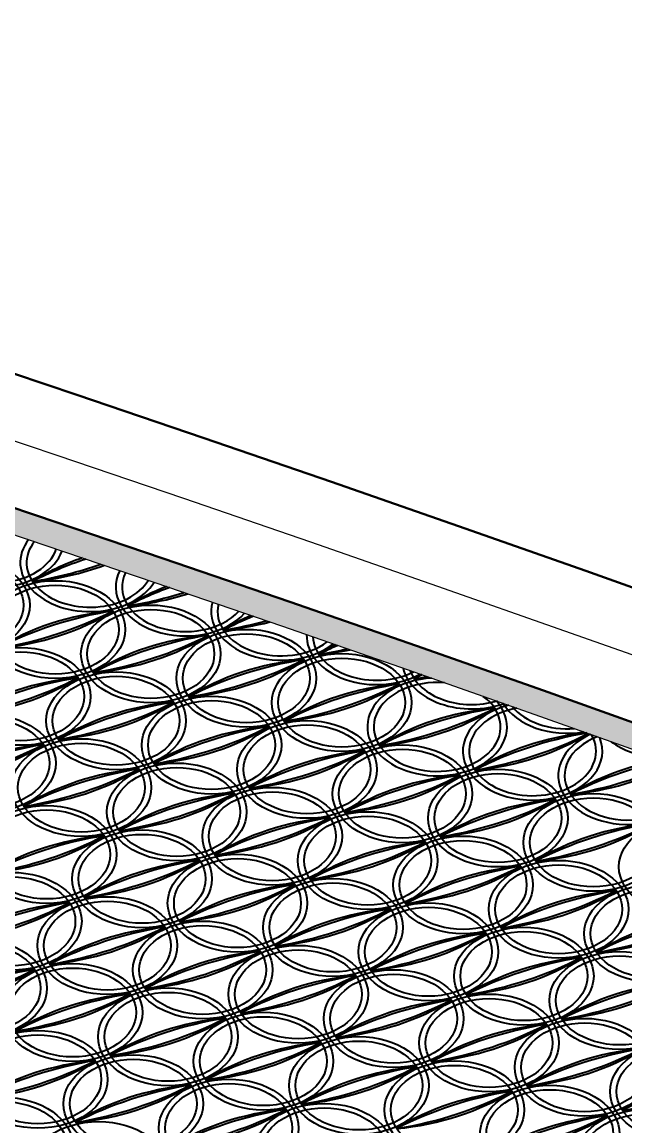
# Model space of a CAD drawing. Header units: millimetres. Extents: x 4628 to 974470, y 12613 to 383573.
# Drawn here: x 664316 to 669064, y 333385 to 342075 of the extents above; entities that cross this region are included whole.
import ezdxf

# ---------------------------------------------------------------- set-up
doc = ezdxf.new("R2010")
doc.units = ezdxf.units.MM
doc.linetypes.add('CENTER', pattern=[2, 1.25, -0.25, 0.25, -0.25])
for name, color, linetype, lineweight in [('标注', 3, 'Continuous', 18), ('桥 中心线', 5, 'CENTER', 15), ('桥 构造粗实', 1, 'Continuous', 30)]:
    doc.layers.add(name, color=color, linetype=linetype, lineweight=lineweight)
doc.styles.add('仿宋字', font='', dxfattribs={"width": 0.7})
doc.styles.get('仿宋字').set_extended_font_data('仿宋_GB2312')
doc.dimstyles.new('750', dxfattribs={"dimscale": 0, "dimtxt": 2.5, "dimasz": 1, "dimexe": 1, "dimexo": 1, "dimgap": 0, "dimtad": 0, "dimdec": 0, "dimlfac": 0.1, "dimrnd": 0.1, "dimzin": 12, "dimdsep": 46, "dimtxsty": '仿宋字', "dimblk": 'OBLIQUE', "dimcen": -1, "dimclrd": 256, "dimclre": 256, "dimclrt": 256, "dimadec": 4, "dimazin": 0, "dimtp": 2, "dimtm": 3, "dimtfac": 0.5, "dimtdec": 0, "dimtmove": 2, "dimatfit": 3, "dimldrblk": 'OBLIQUE', "dimfxl": 3, "dimfxlon": 1, "dimtvp": 0.7, "dimtolj": 1, "dimtzin": 12, "dimarcsym": 0})

# ---------------------------------------------------------------- blocks, each defined once
blk = doc.blocks.new('_Oblique')
at = {"color": 0, "linetype": 'ByBlock', "lineweight": -2}
blk.add_line((-0.5, -0.5), (0.5, 0.5), dxfattribs=at)
blk = doc.blocks.new('*D95')
at = {"layer": 'Defpoints', "color": 0}
for p in [(682588.7, 354868.6), (663588.7, 320809.5), (682588.7, 312301.9)]:
    blk.add_point(p, dxfattribs=at)
at = {"layer": '标注', "lineweight": -2}
for p, q in [((663588.7, 352868.6), (663588.7, 355868.6)), ((682588.7, 352868.6), (682588.7, 355868.6)), ((663588.7, 354868.6), (682588.7, 354868.6))]:
    blk.add_line(p, q, dxfattribs=at)
at = {"layer": '标注', "lineweight": -2, "xscale": 1000.0000020837, "yscale": 1000.0000020837, "zscale": 1000.0000020837, "rotation": 180}
blk.add_blockref('_Oblique', (663588.7, 354868.6), dxfattribs=at)
at = {"layer": '标注', "lineweight": -2, "xscale": 1000.0000020837, "yscale": 1000.0000020837, "zscale": 1000.0000020837}
blk.add_blockref('_Oblique', (682588.7, 354868.6), dxfattribs=at)
at = {"layer": '标注', "insert": (673088.7, 356618.6), "char_height": 2500, "attachment_point": 5, "style": '仿宋字'}
blk.add_mtext('\\A1;1900', dxfattribs=at)
blk = doc.blocks.new('2121212')
at = {"color": 8}
for centre, major_axis, start_param, end_param in [((-20175.6, 17739.1), (550, 0), 2.504697, 6.024327), ((-20175.6, 17739.1), (500, 0), 2.485394, 6.043855), ((-19423.9, 17547.6), (-550, 0), 5.789042, 9.016249), ((-19423.9, 17547.6), (-500, 0), 5.784758, 9.020533), ((-20449.2, 17212.9), (-550, 0), 3.141593, 9.424778), ((-18738.7, 16519), (1696.6, 0), 2.025253, 2.30627), ((-18386.4, 15990.2), (-2505.2, 0), -1.130211, -0.933532), ((-20461.3, 19105), (2505.2, 0), -1.335396, -1.106296), ((-20109.1, 18576.2), (-1696.6, 0), 1.707987, 2.060044), ((-18672.1, 17356.1), (550, 0), 2.796157, 5.719121), ((-18672.1, 17356.1), (500, 0), 2.806794, 5.708274), ((-19697.5, 17021.4), (-550, 0), 3.141593, 9.424778), ((-17986.9, 16327.5), (-1696.6, 0), -1.056187, -0.835323), ((-17634.7, 15798.7), (-2505.2, 0), -1.088688, -0.933532), ((-19709.6, 18913.5), (-2505.2, 0), 1.806196, 1.992873), ((-19357.3, 18384.7), (1696.6, 0), -1.433605, -1.143575), ((-18945.7, 16829.8), (-550, 0), 3.141593, 9.424778), ((-17920.4, 17164.5), (550, 0), 2.951781, 5.556788), ((-17920.4, 17164.5), (500, 0), 2.979162, 5.529481), ((-19012.3, 15992.8), (1696.6, 0), 1.707987, 2.30627), ((-18660, 15464), (-2505.2, 0), -1.335396, -0.933532), ((-20382.7, 18050), (-1696.6, 0), 1.707987, 2.30627), ((-20734.9, 18578.8), (2505.2, 0), -1.335396, -0.933532), ((-18945.7, 16829.8), (-500, 0), 3.141593, 9.424778), ((-17235.2, 16136), (-1696.6, 0), -0.996349, -0.835323), ((-16882.9, 15607.2), (-2505.2, 0), -1.047019, -0.933532), ((-18957.8, 18721.9), (-2505.2, 0), 1.806196, 1.947689), ((-18605.6, 18193.1), (1696.6, 0), -1.433605, -1.210639), ((-18260.5, 15801.3), (1696.6, 0), 1.707987, 2.30627), ((-17908.3, 15272.5), (-2505.2, 0), -1.335396, -0.933532), ((-19630.9, 17858.4), (-1696.6, 0), 1.707987, 2.30627), ((-19983.2, 18387.2), (2505.2, 0), -1.335396, -0.933532), ((-17168.6, 16973), (-550, 0), 6.26098, 8.524404), ((-17168.6, 16973), (-500, 0), 6.308433, 8.477422), ((-16483.4, 15944.4), (1696.6, 0), 2.204505, 2.30627), ((-16131.2, 15415.6), (-2505.2, 0), -1.005393, -0.933532), ((-18206.1, 18530.4), (-2505.2, 0), 1.806196, 1.899024), ((-17853.8, 18001.6), (-1696.6, 0), 1.707987, 1.856873), ((-17508.8, 15609.7), (1696.6, 0), 1.707987, 2.30627), ((-17156.5, 15080.9), (-2505.2, 0), -1.335396, -0.933532), ((-18879.2, 17666.9), (-1696.6, 0), 1.707987, 2.30627), ((-19231.4, 18195.7), (-2505.2, 0), 1.806196, 2.208061), ((-16416.9, 16781.5), (-550, 0), 6.449564, 8.327866), ((-16416.9, 16781.5), (-500, 0), 6.524346, 8.252598), ((-19285.9, 15466.6), (-1696.6, 0), -1.433605, -0.835323), ((-18933.7, 14937.8), (-2505.2, 0), -1.335396, -0.933532), ((-20656.3, 17523.7), (1696.6, 0), -1.433605, -0.835323), ((-21008.6, 18052.5), (-2505.2, 0), 1.806196, 2.208061), ((-16690.5, 16255.3), (-550, 0), 4.793246, 9.983698), ((-16690.5, 16255.3), (-500, 0), 4.595456, 10.181488), ((-15731.7, 15752.9), (-1696.6, 0), -0.878417, -0.835323), ((-15379.4, 15224.1), (-2505.2, 0), -0.963998, -0.933532), ((-17454.3, 18338.9), (2505.2, 0), -1.335396, -1.294544), ((-17102, 17810.1), (1696.6, 0), -1.433605, -1.366552), ((-16757, 15418.2), (-1696.6, 0), -1.433605, -0.835323), ((-16404.8, 14889.4), (-2505.2, 0), -1.335396, -0.933532), ((-18127.4, 17475.4), (-1696.6, 0), 1.707987, 2.30627), ((-18479.7, 18004.2), (2505.2, 0), -1.335396, -0.933532), ((-18534.2, 15275), (1696.6, 0), 1.707987, 2.30627), ((-18181.9, 14746.2), (-2505.2, 0), -1.335396, -0.933532), ((-19904.5, 17332.2), (-1696.6, 0), 1.707987, 2.30627), ((-20256.8, 17861), (2505.2, 0), -1.335396, -0.933532), ((-18467.6, 16112.1), (-550, 0), 3.141593, 9.424778), ((-18467.6, 16112.1), (-500, 0), 3.141593, 9.424778), ((-15938.7, 16063.7), (550, 0), 1.920892, 6.566202), ((-15665.1, 16590), (-550, 0), 6.679862, 8.091418), ((-20244.7, 15968.9), (-550, 0), 3.141593, 9.424778), ((-16005.3, 15226.7), (1696.6, 0), 1.707987, 2.30627), ((-15653, 14697.9), (-2505.2, 0), -1.335396, -0.933532), ((-17375.7, 17283.8), (-1696.6, 0), 1.707987, 2.30627), ((-17727.9, 17812.6), (2505.2, 0), -1.335396, -0.933532), ((-15938.7, 16063.7), (500, 0), 1.821997, 6.664663), ((-15665.1, 16590), (-500, 0), 6.806162, 7.964821), ((-20244.7, 15968.9), (-500, 0), 3.141593, 9.424778), ((-17782.4, 15083.5), (1696.6, 0), 1.707987, 2.30627), ((-17430.1, 14554.7), (-2505.2, 0), -1.335396, -0.933532), ((-19152.8, 17140.7), (-1696.6, 0), 1.707987, 2.30627), ((-19505.1, 17669.5), (2505.2, 0), -1.335396, -0.933532), ((-19493, 15777.4), (-550, 0), 3.141593, 9.424778), ((-15253.5, 15035.2), (-1696.6, 0), -1.415768, -0.835323), ((-14901.3, 14506.3), (-2505.2, 0), -1.324696, -0.933532), ((-16976.2, 17621.1), (-2505.2, 0), 1.806196, 2.20024), ((-16623.9, 17092.3), (1696.6, 0), -1.433605, -0.846384), ((-15187, 15872.2), (550, 0), 2.138273, 6.342976), ((-15187, 15872.2), (500, 0), 2.078158, 6.403307), ((-19559.5, 14940.4), (1696.6, 0), 1.707987, 2.30627), ((-19207.3, 14411.5), (-2505.2, 0), -1.335396, -0.933532), ((-20929.9, 16997.5), (-1696.6, 0), 1.707987, 2.30627), ((-21282.2, 17526.3), (-2505.2, 0), 1.806196, 2.208061), ((-14913.4, 16398.4), (-550, 0), 7.023112, 7.744472), ((-17030.7, 14892), (1696.6, 0), 1.707987, 2.30627), ((-16678.4, 14363.2), (-2505.2, 0), -1.335396, -0.933532), ((-18401, 16949.1), (-1696.6, 0), 1.707987, 2.30627), ((-18753.3, 17477.9), (-2505.2, 0), 1.806196, 2.208061), ((-14501.8, 14843.6), (-1696.6, 0), -1.324079, -0.835323), ((-14149.5, 14314.8), (2505.2, 0), 1.873908, 2.208061), ((-18807.8, 14748.8), (1696.6, 0), 1.707987, 2.30627), ((-18455.5, 14220), (-2505.2, 0), -1.335396, -0.933532), ((-20178.2, 16806), (1696.6, 0), -1.433605, -0.835323), ((-20530.4, 17334.8), (-2505.2, 0), 1.806196, 2.208061), ((-18741.2, 15585.9), (-550, 0), 3.141593, 9.424778), ((-18741.2, 15585.9), (-500, 0), 3.141593, 9.424778), ((-16212.3, 15537.5), (-550, 0), 3.141593, 9.424778), ((-16224.4, 17429.6), (-2505.2, 0), 1.806196, 2.156236), ((-15872.2, 16900.8), (-1696.6, 0), 1.707987, 2.232832), ((-16278.9, 14700.5), (-1696.6, 0), -1.433605, -0.835323), ((-15926.6, 14171.7), (-2505.2, 0), -1.335396, -0.933532), ((-17649.3, 16757.6), (-1696.6, 0), 1.707987, 2.30627), ((-18001.5, 17286.4), (-2505.2, 0), 1.806196, 2.208061), ((-16212.3, 15537.5), (-500, 0), 3.141593, 9.424778), ((-18056, 14557.3), (1696.6, 0), 1.707987, 2.30627), ((-17703.8, 14028.5), (-2505.2, 0), -1.335396, -0.933532), ((-19426.4, 16614.4), (-1696.6, 0), 1.707987, 2.30627), ((-19778.7, 17143.2), (2505.2, 0), -1.335396, -0.933532), ((-15460.6, 15346), (-550, 0), 3.141593, 9.424778), ((-15527.1, 14508.9), (1696.6, 0), 1.707987, 2.30627), ((-15174.9, 13980.1), (-2505.2, 0), -1.335396, -0.933532), ((-16897.5, 16566.1), (-1696.6, 0), 1.707987, 2.30627), ((-17249.8, 17094.9), (2505.2, 0), -1.335396, -0.933532), ((-15460.6, 15346), (-500, 0), 3.141593, 9.424778), ((-19766.6, 15251.2), (-550, 0), 3.141593, 9.424778), ((-19766.6, 15251.2), (-500, 0), 3.141593, 9.424778), ((-17304.3, 14365.8), (1696.6, 0), 1.707987, 2.30627), ((-16952, 13837), (-2505.2, 0), -1.335396, -0.933532), ((-18674.6, 16422.9), (-1696.6, 0), 1.707987, 2.30627), ((-19026.9, 16951.7), (2505.2, 0), -1.335396, -0.933532), ((-14775.4, 14317.4), (1696.6, 0), 1.707987, 2.30627), ((-14423.1, 13788.6), (-2505.2, 0), -1.335396, -0.933532), ((-16145.8, 16374.5), (1696.6, 0), -1.433605, -0.835323), ((-16498, 16903.3), (2505.2, 0), -1.335396, -0.933532), ((-14708.8, 15154.4), (-550, 0), 3.141593, 9.424778), ((-19081.4, 14222.6), (1696.6, 0), 1.707987, 2.30627), ((-18729.1, 13693.8), (-2505.2, 0), -1.335396, -0.933532), ((-20451.8, 16279.7), (1696.6, 0), -1.433605, -0.835323), ((-20804, 16808.5), (2505.2, 0), -1.335396, -0.933532), ((-19014.8, 15059.6), (-550, 0), 3.141593, 9.424778), ((-16552.5, 14174.2), (-1696.6, 0), -1.433605, -0.835323), ((-16200.3, 13645.4), (-2505.2, 0), -1.335396, -0.933532), ((-17922.9, 16231.4), (1696.6, 0), -1.433605, -0.835323), ((-18275.2, 16760.2), (-2505.2, 0), 1.806196, 2.208061), ((-18329.6, 14031.1), (1696.6, 0), 1.707987, 2.30627), ((-17977.4, 13502.3), (-2505.2, 0), -1.335396, -0.933532), ((-19700, 16088.2), (1696.6, 0), -1.433605, -0.835323), ((-20052.3, 16617), (-2505.2, 0), 1.806196, 2.208061), ((-18263.1, 14868.1), (-550, 0), 3.141593, 9.424778), ((-15800.8, 13982.7), (-1696.6, 0), -1.433605, -0.835323), ((-15448.5, 13453.9), (-2505.2, 0), -1.335396, -0.933532), ((-17171.1, 16039.8), (1696.6, 0), -1.433605, -0.835323), ((-17523.4, 16568.6), (2505.2, 0), -1.335396, -0.933532), ((-15734.2, 14819.7), (-550, 0), 3.141593, 9.424778), ((-15734.2, 14819.7), (-500, 0), 3.141593, 9.424778), ((-20040.2, 14724.9), (-550, 0), 3.141593, 9.424778), ((-20040.2, 14724.9), (-500, 0), 3.141593, 9.424778), ((-17511.3, 14676.6), (-550, 0), 3.141593, 9.424778), ((-17577.9, 13839.5), (1696.6, 0), 1.707987, 2.30627), ((-17225.6, 13310.7), (-2505.2, 0), -1.335396, -0.933532), ((-18948.3, 15896.7), (-1696.6, 0), 1.707987, 2.30627), ((-19300.5, 16425.5), (2505.2, 0), -1.335396, -0.933532), ((-17511.3, 14676.6), (-500, 0), 3.141593, 9.424778), ((-15049, 13791.2), (1696.6, 0), 1.707987, 2.30627), ((-14696.7, 13262.4), (-2505.2, 0), -1.335396, -0.933532), ((-16419.4, 15848.3), (-1696.6, 0), 1.707987, 2.30627), ((-16771.7, 16377.1), (-2505.2, 0), 1.806196, 2.208061), ((-19355, 13696.4), (1696.6, 0), 1.707987, 2.30627), ((-19002.7, 13167.6), (-2505.2, 0), -1.335396, -0.933532), ((-20725.4, 15753.5), (-1696.6, 0), 1.707987, 2.30627), ((-21077.7, 16282.3), (2505.2, 0), -1.335396, -0.933532), ((-19288.4, 14533.4), (-550, 0), 3.141593, 9.424778), ((-19288.4, 14533.4), (-500, 0), 3.141593, 9.424778), ((-16826.1, 13648), (1696.6, 0), 1.707987, 2.30627), ((-16473.9, 13119.2), (-2505.2, 0), -1.335396, -0.933532), ((-18196.5, 15705.1), (-1696.6, 0), 1.707987, 2.30627), ((-18548.8, 16233.9), (2505.2, 0), -1.335396, -0.933532), ((-14297.3, 13599.6), (-1696.6, 0), -1.433605, -0.835323), ((-13945, 13070.8), (-2505.2, 0), -1.335396, -0.933532), ((-15667.6, 15656.8), (1696.6, 0), -1.433605, -0.835323), ((-16019.9, 16185.6), (-2505.2, 0), 1.806196, 2.208061), ((-18603.3, 13504.8), (1696.6, 0), 1.707987, 2.30627), ((-18251, 12976), (-2505.2, 0), -1.335396, -0.933532), ((-19973.6, 15562), (-1696.6, 0), 1.707987, 2.30627), ((-20325.9, 16090.8), (2505.2, 0), -1.335396, -0.933532), ((-16074.4, 13456.5), (1696.6, 0), 1.707987, 2.30627), ((-15722.1, 12927.7), (-2505.2, 0), -1.335396, -0.933532), ((-17444.8, 15513.6), (-1696.6, 0), 1.707987, 2.30627), ((-17797, 16042.4), (-2505.2, 0), 1.806196, 2.208061), ((-17851.5, 13313.3), (1696.6, 0), 1.707987, 2.30627), ((-17499.2, 12784.5), (-2505.2, 0), -1.335396, -0.933532), ((-19221.9, 15370.4), (1696.6, 0), -1.433605, -0.835323), ((-19574.1, 15899.3), (-2505.2, 0), 1.806196, 2.208061), ((-15322.6, 13264.9), (-1696.6, 0), -1.433605, -0.835323), ((-14970.4, 12736.1), (-2505.2, 0), -1.335396, -0.933532), ((-16693, 15322.1), (-1696.6, 0), 1.707987, 2.30627), ((-17045.3, 15850.9), (2505.2, 0), -1.335396, -0.933532), ((-15256.1, 14102), (-550, 0), 3.141593, 9.424778), ((-15256.1, 14102), (-500, 0), 3.141593, 9.424778), ((-19628.6, 13170.1), (1696.6, 0), 1.707987, 2.30627), ((-19276.4, 12641.3), (-2505.2, 0), -1.335396, -0.933532), ((-20999, 15227.3), (-1696.6, 0), 1.707987, 2.30627), ((-21351.3, 15756.1), (-2505.2, 0), 1.806196, 2.208061), ((-19562.1, 14007.2), (-550, 0), 3.141593, 9.424778), ((-19562.1, 14007.2), (-500, 0), 3.141593, 9.424778), ((-17033.2, 13958.8), (-550, 0), 3.141593, 9.424778), ((-17099.8, 13121.8), (1696.6, 0), 1.707987, 2.30627), ((-16747.5, 12593), (-2505.2, 0), -1.335396, -0.933532), ((-18470.1, 15178.9), (-1696.6, 0), 1.707987, 2.30627), ((-18822.4, 15707.7), (2505.2, 0), -1.335396, -0.933532), ((-17033.2, 13958.8), (-500, 0), 3.141593, 9.424778), ((-18810.3, 13815.6), (-550, 0), 3.141593, 9.424778), ((-18810.3, 13815.6), (-500, 0), 3.141593, 9.424778), ((-14570.9, 13073.4), (1696.6, 0), 1.707987, 2.30627), ((-14218.6, 12544.6), (-2505.2, 0), -1.335396, -0.933532), ((-15941.2, 15130.6), (-1696.6, 0), 1.707987, 2.30627), ((-16293.5, 15659.4), (2505.2, 0), -1.335396, -0.933532), ((-18876.9, 12978.6), (1696.6, 0), 1.707987, 2.30627), ((-18524.6, 12449.8), (-2505.2, 0), -1.335396, -0.933532), ((-20247.3, 15035.8), (-1696.6, 0), 1.707987, 2.30627), ((-20599.5, 15564.6), (2505.2, 0), -1.335396, -0.933532), ((-16348, 12930.2), (-1696.6, 0), -1.433605, -0.835323), ((-15995.7, 12401.4), (2505.2, 0), 1.806196, 2.208061), ((-17718.4, 14987.4), (-1696.6, 0), 1.707987, 2.30627), ((-18070.6, 15516.2), (2505.2, 0), -1.335396, -0.933532), ((-18058.6, 13624.1), (-550, 0), 3.141593, 9.424778), ((-18125.1, 12787.1), (1696.6, 0), 1.707987, 2.30627), ((-17772.9, 12258.3), (-2505.2, 0), -1.335396, -0.933532), ((-19495.5, 14844.2), (-1696.6, 0), 1.707987, 2.30627), ((-19847.8, 15373), (-2505.2, 0), 1.806196, 2.208061), ((-15596.2, 12738.7), (-1696.6, 0), -1.433605, -0.835323), ((-15244, 12209.9), (-2505.2, 0), -1.335396, -0.933532), ((-16966.6, 14795.9), (-1696.6, 0), 1.707987, 2.30627), ((-17318.9, 15324.7), (-2505.2, 0), 1.806196, 2.208061), ((-17306.8, 13432.6), (-550, 0), 3.141593, 9.424778), ((-17373.4, 12595.5), (1696.6, 0), 1.707987, 2.30627), ((-17021.1, 12066.7), (-2505.2, 0), -1.335396, -0.933532), ((-18743.7, 14652.7), (1696.6, 0), -1.433605, -0.835323), ((-19096, 15181.5), (-2505.2, 0), 1.806196, 2.208061), ((-17306.8, 13432.6), (-500, 0), 3.141593, 9.424778), ((-14777.9, 13384.2), (-550, 0), 3.141593, 9.424778), ((-14777.9, 13384.2), (-500, 0), 3.141593, 9.424778), ((-19083.9, 13289.4), (-550, 0), 3.141593, 9.424778), ((-14844.5, 12547.2), (1696.6, 0), 1.707987, 2.30627), ((-14492.2, 12018.4), (-2505.2, 0), -1.335396, -0.933532), ((-16214.9, 14604.3), (-1696.6, 0), 1.707987, 2.30627), ((-16567.1, 15133.1), (-2505.2, 0), 1.806196, 2.208061), ((-19150.5, 12452.4), (-1696.6, 0), -1.433605, -0.835323), ((-18798.2, 11923.6), (-2505.2, 0), -1.335396, -0.933532), ((-20520.9, 14509.5), (-1696.6, 0), 1.707987, 2.30627), ((-20873.1, 15038.3), (-2505.2, 0), 1.806196, 2.208061), ((-19083.9, 13289.4), (-500, 0), 3.141593, 9.424778), ((-16621.6, 12404), (1696.6, 0), 1.707987, 2.30627), ((-16269.3, 11875.2), (-2505.2, 0), -1.335396, -0.933532), ((-17992, 14461.2), (-1696.6, 0), 1.707987, 2.30627), ((-18344.3, 14990), (2505.2, 0), -1.335396, -0.933532), ((-18332.2, 13097.9), (-550, 0), 3.141593, 9.424778), ((-14092.7, 12355.6), (1696.6, 0), 1.707987, 2.30627), ((-13740.5, 11826.8), (-2505.2, 0), -1.335396, -0.933532), ((-15463.1, 14412.8), (-1696.6, 0), 1.707987, 2.30627), ((-15815.4, 14941.6), (2505.2, 0), -1.335396, -0.933532), ((-18398.7, 12260.8), (1696.6, 0), 1.707987, 2.30627), ((-18046.5, 11732), (-2505.2, 0), -1.335396, -0.933532), ((-19769.1, 14318), (1696.6, 0), -1.433605, -0.835323), ((-20121.4, 14846.8), (2505.2, 0), -1.335396, -0.933532), ((-18332.2, 13097.9), (-500, 0), 3.141593, 9.424778), ((-15869.9, 12212.5), (1696.6, 0), 1.707987, 2.30627), ((-15517.6, 11683.7), (-2505.2, 0), -1.335396, -0.933532), ((-17240.2, 14269.6), (-1696.6, 0), 1.707987, 2.30627), ((-17592.5, 14798.4), (2505.2, 0), -1.335396, -0.933532), ((-20109.3, 12954.7), (-550, 0), 3.141593, 9.424778), ((-20109.3, 12954.7), (-500, 0), 3.141593, 9.424778), ((-17647, 12069.3), (1696.6, 0), 1.707987, 2.30627), ((-17294.7, 11540.5), (-2505.2, 0), -1.335396, -0.933532), ((-19017.4, 14126.5), (1696.6, 0), -1.433605, -0.835323), ((-19369.6, 14655.3), (2505.2, 0), -1.335396, -0.933532), ((-17580.4, 12906.4), (-550, 0), 3.141593, 9.424778), ((-15118.1, 12020.9), (-1696.6, 0), -1.433605, -0.835323), ((-14765.8, 11492.1), (-2505.2, 0), -1.335396, -0.933532), ((-16488.5, 14078.1), (1696.6, 0), -1.433605, -0.835323), ((-16840.7, 14606.9), (-2505.2, 0), 1.806196, 2.208061)]:
    blk.add_ellipse(centre, major_axis=major_axis, ratio=0.7, start_param=start_param, end_param=end_param, dxfattribs=at)
for centre, major_axis in [((-20449.2, 17212.9), (500, 0)), ((-19697.5, 17021.4), (500, 0)), ((-18194, 16638.3), (550, 0)), ((-18194, 16638.3), (500, 0)), ((-19971.1, 16495.2), (550, 0)), ((-19971.1, 16495.2), (500, 0)), ((-17442.2, 16446.8), (550, 0)), ((-17442.2, 16446.8), (500, 0)), ((-19219.4, 16303.6), (550, 0)), ((-19219.4, 16303.6), (500, 0)), ((-17715.8, 15920.6), (550, 0)), ((-17715.8, 15920.6), (500, 0)), ((-19493, 15777.4), (500, 0)), ((-16964.1, 15729), (550, 0)), ((-16964.1, 15729), (500, 0)), ((-17989.5, 15394.3), (550, 0)), ((-17989.5, 15394.3), (500, 0)), ((-17237.7, 15202.8), (550, 0)), ((-17237.7, 15202.8), (500, 0)), ((-19014.8, 15059.6), (500, 0)), ((-16486, 15011.3), (550, 0)), ((-16486, 15011.3), (500, 0)), ((-18263.1, 14868.1), (500, 0)), ((-14982.4, 14628.2), (550, 0)), ((-14982.4, 14628.2), (500, 0)), ((-16759.6, 14485), (550, 0)), ((-16759.6, 14485), (500, 0)), ((-18536.7, 14341.9), (550, 0)), ((-18536.7, 14341.9), (500, 0)), ((-16007.8, 14293.5), (550, 0)), ((-16007.8, 14293.5), (500, 0)), ((-20313.8, 14198.7), (550, 0)), ((-20313.8, 14198.7), (500, 0)), ((-17784.9, 14150.3), (550, 0)), ((-17784.9, 14150.3), (500, 0)), ((-16281.4, 13767.3), (550, 0)), ((-16281.4, 13767.3), (500, 0)), ((-18058.6, 13624.1), (500, 0)), ((-15529.7, 13575.7), (550, 0)), ((-15529.7, 13575.7), (500, 0)), ((-19835.7, 13481), (550, 0)), ((-19835.7, 13481), (500, 0)), ((-16555, 13241.1), (550, 0)), ((-16555, 13241.1), (500, 0)), ((-15803.3, 13049.5), (550, 0)), ((-15803.3, 13049.5), (500, 0)), ((-17580.4, 12906.4), (500, 0)), ((-15051.5, 12858), (550, 0)), ((-15051.5, 12858), (500, 0)), ((-19357.5, 12763.2), (550, 0))]:
    blk.add_ellipse(centre, major_axis=major_axis, ratio=0.7, dxfattribs=at)

msp = doc.modelspace()

# ---------------------------------------------------------------- hatches: boundary and pattern name
h = msp.add_hatch(color=8)
h.paths.add_polyline_path([(681400.2, 331875.2), (680401.8, 332279.6), (679403.5, 332679.9), (678405.1, 333076.2), (677406.8, 333468.3), (676408.4, 333856.3), (675410.1, 334240.2), (674411.8, 334619.9), (673413.5, 334995.6), (672415.2, 335367.2), (671416.9, 335734.6), (670418.6, 336098), (669420.3, 336457.2), (668422, 336812.3), (667423.7, 337163.4), (666425.5, 337510.3), (665427.2, 337853.1), (664429, 338191.8), (663430.7, 338526.4), (662432.5, 338856.9), (661434.2, 339183.2), (660436, 339505.5), (659437.8, 339823.7), (658439.6, 340137.7), (657441.4, 340447.7), (656443.2, 340753.5), (655445, 341055.3), (654446.8, 341352.9), (653448.6, 341646.4), (652450.4, 341935.8), (651452.2, 342221.1), (650454.1, 342502.3), (649455.9, 342779.4), (648457.8, 343052.4), (647459.6, 343321.3), (646461.5, 343586.1), (645463.3, 343846.7), (644465.2, 344103.3), (643467.1, 344355.7), (642468.9, 344604.1), (641470.8, 344848.3), (640472.7, 345088.5), (639474.6, 345324.5), (638476.5, 345556.4), (637478.4, 345784.2), (636480.3, 346007.9), (635482.2, 346227.5), (634484.2, 346443), (633486.1, 346654.4), (632488, 346861.7), (631490, 347064.9), (630491.9, 347264), (629493.8, 347458.9), (628495.8, 347649.8), (627497.7, 347836.6), (626499.7, 348019.2), (625501.7, 348197.8), (625458.9, 348205.2, 0.956587), (625286.5, 347424.8), (625588.7, 347343.9), (626588.7, 347069.5), (627588.7, 346788.6), (628588.7, 346501.2), (629588.7, 346207.3), (630588.7, 345906.9), (631588.7, 345600.1), (632588.7, 345286.7), (633588.7, 344966.9), (634588.7, 344640.6), (635588.7, 344307.8), (636588.7, 343968.5), (637588.7, 343622.7), (638588.7, 343270.5), (639588.7, 342911.7), (640588.7, 342546.5), (641588.7, 342174.8), (642588.7, 341796.7), (643588.7, 341412), (644588.7, 341020.9), (645588.7, 340623.3), (646588.7, 340219.2), (647588.7, 339808.6), (648588.7, 339391.6), (649588.7, 338968), (650588.7, 338538), (651588.7, 338101.6), (652588.7, 337658.6), (653588.7, 337209.2), (654588.7, 336753.3), (655588.7, 336290.9), (656588.7, 335822.1), (657588.7, 335346.8), (658588.7, 334865), (659588.7, 334376.7), (660588.7, 333882), (661588.7, 333380.8), (662588.7, 332873.1), (663588.7, 332359), (664588.7, 331838.3), (665588.7, 331311.3), (666588.7, 330777.7), (667588.7, 330237.7), (668588.7, 329691.2), (669588.7, 329138.2), (670588.7, 328578.8), (671588.7, 328012.9), (672588.7, 327440.5), (673588.7, 326861.7), (674588.7, 326276.4), (675588.7, 325684.6), (676588.7, 325086.4), (677588.7, 324481.7), (678588.7, 323870.6), (679588.7, 323252.9), (680588.7, 322628.8), (681588.7, 321998.3), (681878.2, 321813.9), (702655.8, 321448.6, 0.723214), (702906.3, 322165.8), (702367.4, 322432.9), (701368.9, 322923.6), (700370.4, 323410.2), (699371.9, 323892.8), (698373.4, 324371.2), (697375, 324845.4), (696376.5, 325315.6), (695378, 325781.7), (694379.5, 326243.7), (693381.1, 326701.5), (692382.6, 327155.2), (691384.2, 327604.9), (690385.8, 328050.4), (689387.3, 328491.8), (688388.9, 328929.1), (687390.5, 329362.3), (686392.1, 329791.4), (685393.7, 330216.4), (684395.3, 330637.2), (683396.9, 331054), (682398.6, 331466.7)])
h.paths.add_polyline_path([(681324.8, 331690), (682322.5, 331281.7), (683320.2, 330869.3), (684317.9, 330452.8), (685315.7, 330032.2), (686313.5, 329607.5), (687311.2, 329178.7), (688309, 328745.8), (689306.8, 328308.8), (690304.6, 327867.6), (691302.4, 327422.4), (692300.2, 326973), (693298, 326519.6), (694295.9, 326062), (695293.7, 325600.3), (696291.6, 325134.5), (697289.4, 324664.6), (698287.3, 324190.6), (699285.2, 323712.5), (700283.1, 323230.3), (701281, 322744), (702278.9, 322253.5), (702797, 321996.8, -0.692809), (702659.3, 321648.6), (681938.1, 322012.9), (681695.8, 322167.2), (680695, 322798.3), (679694.2, 323422.8), (678693.4, 324041), (677692.6, 324652.6), (676691.8, 325257.8), (675691, 325856.5), (674690.2, 326448.8), (673689.3, 327034.6), (672688.5, 327613.9), (671687.7, 328186.7), (670686.8, 328753.1), (669685.9, 329313), (668685.1, 329866.5), (667684.2, 330413.4), (666683.3, 330953.9), (665682.4, 331488), (664681.5, 332015.5), (663680.6, 332536.6), (662679.7, 333051.2), (661678.8, 333559.3), (660677.9, 334061), (659676.9, 334556.2), (658676, 335044.9), (657675.1, 335527.2), (656674.1, 336002.9), (655673.1, 336472.2), (654672.2, 336935.1), (653671.2, 337391.4), (652670.2, 337841.3), (651669.2, 338284.6), (650668.2, 338721.6), (649667.2, 339152), (648666.2, 339575.9), (647665.2, 339993.4), (646664.2, 340404.4), (645663.1, 340808.9), (644662.1, 341206.9), (643661.1, 341598.5), (642660, 341983.5), (641658.9, 342362.1), (640657.9, 342734.2), (639656.8, 343099.8), (638655.7, 343458.9), (637654.6, 343811.5), (636653.5, 344157.7), (635652.4, 344497.3), (634651.3, 344830.5), (633650.2, 345157.2), (632649.1, 345477.4), (631648, 345791.1), (630646.8, 346098.3), (629645.7, 346399), (628644.5, 346693.2), (627643.4, 346980.9), (626642.2, 347262.2), (625641.1, 347536.9), (625338.3, 347618, -0.956587), (625424.5, 348008.2), (625466.8, 348000.8), (626464.1, 347822.4), (627461.3, 347639.9), (628458.6, 347453.3), (629455.9, 347262.6), (630453.2, 347067.8), (631450.4, 346868.8), (632447.7, 346665.8), (633445, 346458.7), (634442.3, 346247.5), (635439.6, 346032.1), (636437, 345812.7), (637434.3, 345589.2), (638431.6, 345361.5), (639429, 345129.8), (640426.3, 344893.9), (641423.7, 344654), (642421, 344409.9), (643418.4, 344161.7), (644415.8, 343909.5), (645413.2, 343653.1), (646410.6, 343392.6), (647408, 343128.1), (648405.4, 342859.4), (649402.8, 342586.6), (650400.2, 342309.7), (651397.6, 342028.7), (652395.1, 341743.6), (653392.5, 341454.4), (654390, 341161.1), (655387.4, 340863.7), (656384.9, 340562.2), (657382.4, 340256.6), (658379.9, 339946.8), (659377.4, 339633), (660374.9, 339315.1), (661372.4, 338993), (662370, 338666.9), (663367.5, 338336.6), (664365, 338002.3), (665362.6, 337663.8), (666360.2, 337321.2), (667357.7, 336974.6), (668355.3, 336623.8), (669352.9, 336268.9), (670350.5, 335909.9), (671348.1, 335546.8), (672345.7, 335179.6), (673343.4, 334808.3), (674341, 334432.9), (675338.7, 334053.4), (676336.3, 333669.7), (677334, 333282), (678331.7, 332890.1), (679329.4, 332494.2), (680327.1, 332094.1)], flags=16)

# ---------------------------------------------------------------- linework, layer by layer
at = {"layer": '桥 中心线', "color": 8, "ltscale": 3000}
msp.add_lwpolyline([(655588.7, 341534.1), (656588.7, 341231.9), (657588.7, 340925.5), (658588.7, 340615), (659588.7, 340300.4), (660588.7, 339981.6), (661588.7, 339658.8), (662588.7, 339331.8), (663588.7, 339000.8), (664588.7, 338665.6), (665588.7, 338326.3), (666588.7, 337982.9), (667588.7, 337635.4), (668588.7, 337283.7), (669588.7, 336928)], dxfattribs=at)
at = {"layer": '桥 构造粗实'}
for points in [[(655732.5, 342013), (656734.3, 341710.2), (657736.1, 341403.3), (658737.9, 341092.2), (659739.7, 340777), (660741.5, 340457.7), (661743.2, 340134.3), (662745, 339806.8), (663746.8, 339475.1), (664748.5, 339139.4), (665750.3, 338799.5), (666752, 338455.5), (667753.7, 338107.4), (668755.5, 337755.1), (669757.2, 337398.8)], [(655445, 341055.3), (656443.2, 340753.5), (657441.4, 340447.7), (658439.6, 340137.7), (659437.8, 339823.7), (660436, 339505.5), (661434.2, 339183.2), (662432.5, 338856.9), (663430.7, 338526.4), (664429, 338191.8), (665427.2, 337853.1), (666425.5, 337510.3), (667423.7, 337163.4), (668422, 336812.3), (669420.3, 336457.2)]]:
    msp.add_lwpolyline(points, dxfattribs=at)
at = {"layer": '桥 构造粗实', "color": 252, "lineweight": 15}
msp.add_lwpolyline([(655387.4, 340863.7), (656384.9, 340562.2), (657382.4, 340256.6), (658379.9, 339946.8), (659377.4, 339633), (660374.9, 339315.1), (661372.4, 338993), (662370, 338666.9), (663367.5, 338336.6), (664365, 338002.3), (665362.6, 337663.8), (666360.2, 337321.2), (667357.7, 336974.6), (668355.3, 336623.8), (669352.9, 336268.9)], dxfattribs=at)

# ---------------------------------------------------------------- block references
msp.add_blockref('2121212', (684275.9, 320271.1))

# ---------------------------------------------------------------- dimensions: what is measured, and where the dimension line sits
at = {"layer": '标注'}
dim = msp.add_linear_dim(base=(682588.7, 354868.6), p1=(663588.7, 320809.5), p2=(682588.7, 312301.9), dimstyle='750', override={"dimscale": 1000.000002, "dimfxl": 2}, dxfattribs=at)
dim.commit()
dim.dimension.update_dxf_attribs({"geometry": '*D95', "text_midpoint": (673088.7, 356618.6)})

doc.saveas('drawing.dxf')
